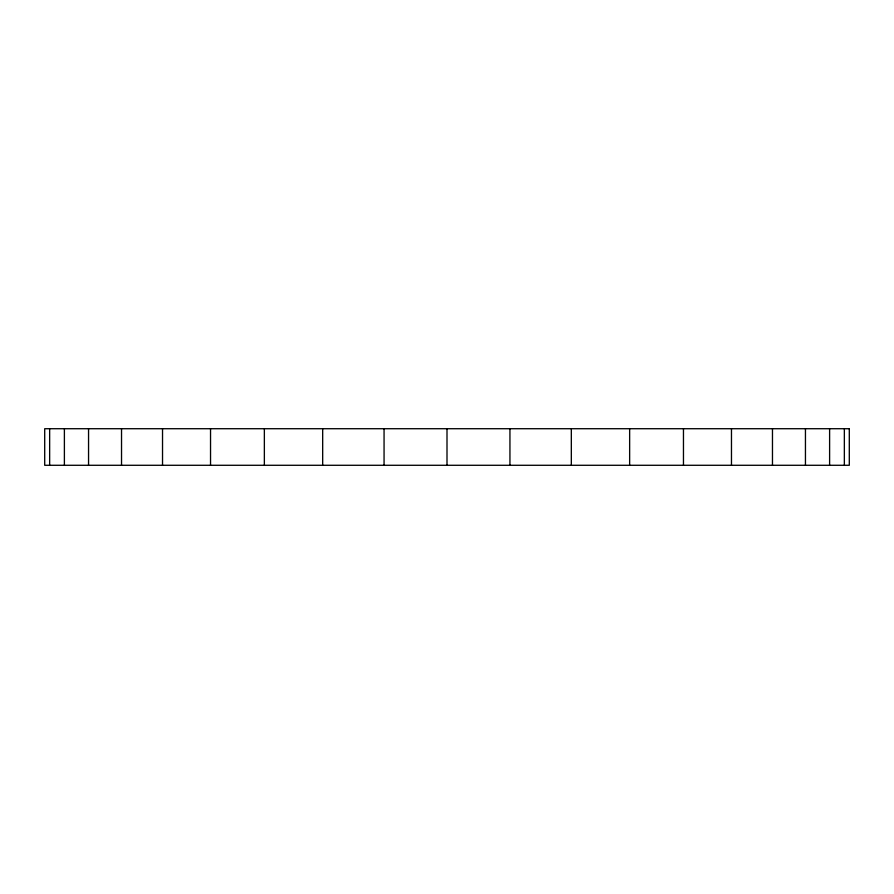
<?xml version="1.0" encoding="UTF-8"?>
<svg xmlns="http://www.w3.org/2000/svg" width="894" height="894" viewBox="0 0 894 894"><rect width="100%" height="100%" fill="white"/><g stroke="black" fill="none" stroke-linecap="round" stroke-linejoin="round"><path stroke-width="1.34" d="M844.349 428.718L844.349 465.282M829.61 428.718L829.61 465.282M805.449 428.718L805.449 465.282M772.472 428.718L772.472 465.282M731.471 428.718L731.471 465.282M683.463 428.718L683.463 465.282M629.644 428.718L629.644 465.282M571.322 428.718L571.322 465.282M509.938 428.718L509.938 465.282M447 428.718L447 465.282M384.062 428.718L384.062 465.282M322.678 428.718L322.678 465.282M264.356 428.718L264.356 465.282M210.537 428.718L210.537 465.282M162.529 428.718L162.529 465.282M121.528 428.718L121.528 465.282M88.551 428.718L88.551 465.282M64.39 428.718L64.39 465.282M49.651 428.718L49.651 465.282M849.3 428.718L44.7 428.718L44.7 465.282L849.3 465.282L849.3 428.718"/></g></svg>
